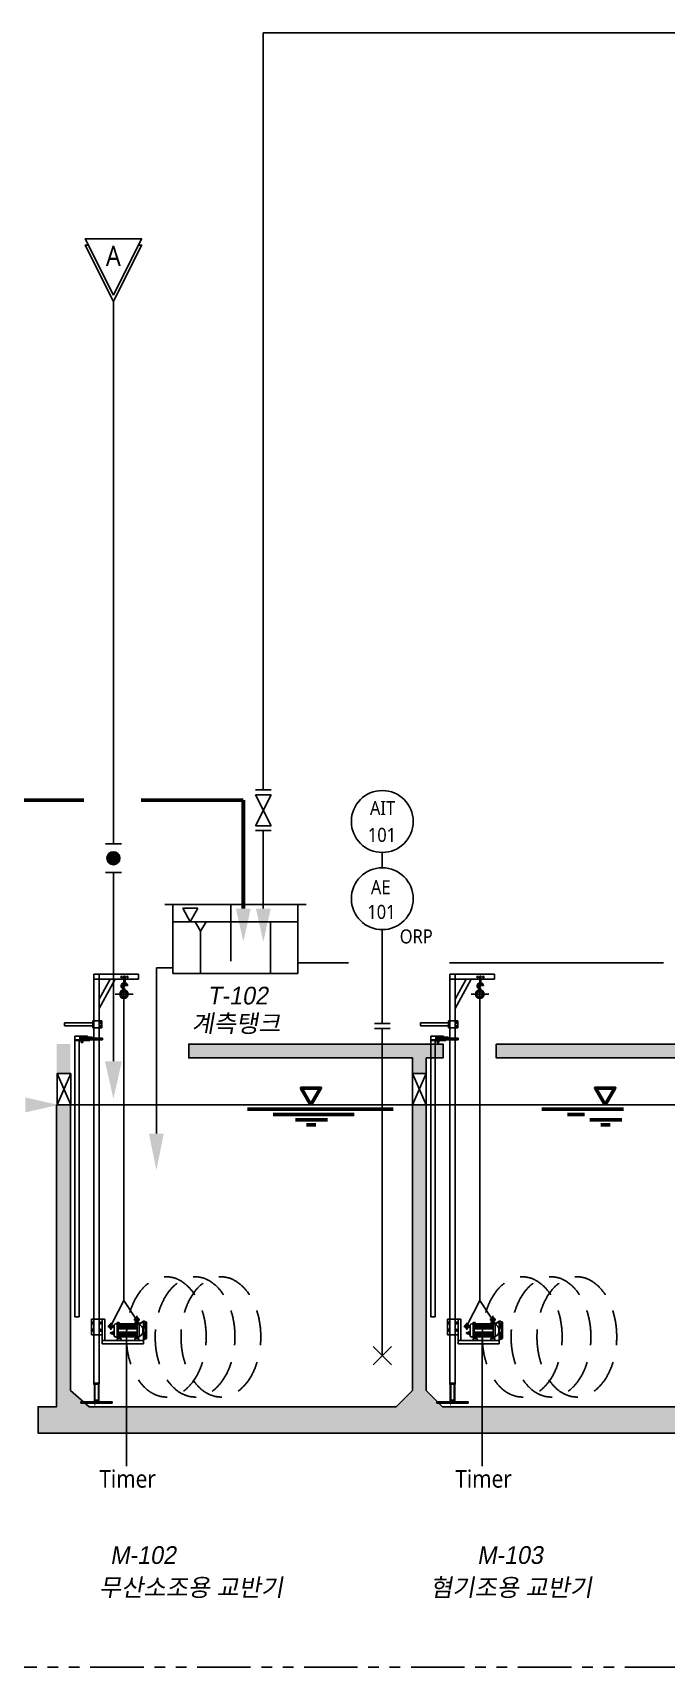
# Model space of a CAD drawing. Extents: x -446 to 204872, y -474580 to 19085.
# Drawn here: x 9999 to 12778, y 6841 to 14000 of the extents above; entities that cross this region are included whole.
import ezdxf
from ezdxf.enums import TextEntityAlignment as Align

# ---------------------------------------------------------------- set-up
doc = ezdxf.new("R2010")
doc.units = 0
doc.header["$LTSCALE"] = 750
doc.header["$MEASUREMENT"] = 0
for name, pattern in [('C2', [12.5, 10, -1, 0.5, -1]), ('C3', [8.2, 5, -1.5, 0.2, -1.5]), ('H1', [4.5, 3, -1.5]), ('H2', [3, 2, -1]), ('H3', [1.5, 1, -0.5]), ('HIDDEN', [0.375, 0.25, -0.125]), ('PHANTOM2', [1.25, 0.625, -0.125, 0.125, -0.125, 0.125, -0.125])]:
    doc.linetypes.add(name, pattern=pattern)
doc.layers.get('0').update_dxf_attribs({"linetype": 'CONTINUOUS'})
for name, color, linetype in [('11', 1, 'C2'), ('12', 1, 'C3'), ('2', 7, 'CONTINUOUS'), ('22', 4, 'H1'), ('33', 3, 'H2'), ('34', 3, 'H3'), ('7', 7, 'CONTINUOUS'), ('COLUMN', 3, 'CONTINUOUS'), ('EQUIP', 5, 'CONTINUOUS'), ('INSTRUMENT', 6, 'FENCELINE1'), ('LINE', 2, 'CONTINUOUS'), ('NOTES', 7, 'CONTINUOUS'), ('WALL', 2, 'CONTINUOUS')]:
    doc.layers.add(name, color=color, linetype=linetype)
doc.styles.add('GHS', font='NanumGothic.ttf', dxfattribs={"width": 0.95})
doc.styles.add('송현도면폼(2020)$0$기문-1', font='')
doc.styles.get('송현도면폼(2020)$0$기문-1').set_extended_font_data('Dotum')
doc.linetypes.add('FENCELINE1', pattern='A,0.25,-0.1,[133,ltypeshp.shx,S=0.1,R=0,X=-0.1,Y=0],-0.1,1', length=1.45)

# ---------------------------------------------------------------- blocks, each defined once
blk = doc.blocks.new('A$C08177B49')
at = {"color": 4}
for p, q in [((2.01, 4.63), (0, 0.62)), ((0, 4.63), (2.01, 0.62))]:
    blk.add_line(p, q, dxfattribs=at)
at = {"layer": 'NOTES', "color": 4, "linetype": 'Continuous', "lineweight": 25}
for p, q in [((2.01, 5.25), (0, 5.25)), ((2.01, 4.63), (0, 4.63)), ((2.01, 0.62), (0, 0.62)), ((2.01, 0), (0, 0))]:
    blk.add_line(p, q, dxfattribs=at)
blk = doc.blocks.new('A$C05B44BBD')
at = {"color": 8}
for p, q in [((54.3, 1971.4), (122.2, 1971.4)), ((54.3, 1971.4), (54.3, 1947.9)), ((54.3, 1951.4), (88.1, 1951.4)), ((54.3, 1947.9), (54.3, 470.8)), ((54.3, 1947.9), (135.5, 1947.9)), ((77.8, 1947.9), (77.8, 470.8)), ((81.5, 1965.5), (81.5, 1960.8)), ((81.5, 1965.5), (88.1, 1965.5)), ((81.5, 1960.8), (81.5, 1951.4)), ((81.5, 1960.8), (88.1, 1960.8)), ((81.5, 1960.8), (88.1, 1960.8)), ((85.2, 1969.7), (85.2, 1965.5)), ((101.4, 1965.5), (85.2, 1965.5)), ((99.5, 1971.6), (87, 1971.6)), ((88.1, 1965.5), (98.4, 1965.5)), ((88.1, 1965.5), (88.1, 1951.4)), ((88.1, 1951.4), (98.4, 1951.4)), ((88.6, 1965.5), (88.6, 1937.4)), ((88.6, 1937.4), (98, 1937.4)), ((88.9, 1969.7), (88.9, 1965.5)), ((89.1, 1965.5), (89.1, 1937.4)), ((97.5, 1965.5), (97.5, 1937.4)), ((97.6, 1969.7), (97.6, 1965.5)), ((98, 1965.5), (98, 1937.4)), ((98.4, 1965.5), (147.1, 1965.5)), ((98.4, 1965.5), (98.4, 1951.4)), ((98.4, 1960.8), (180, 1960.8)), ((98.4, 1951.4), (116.7, 1951.4)), ((101.4, 1969.7), (101.4, 1965.5)), ((116.7, 1951.4), (202, 1951.4)), ((122.2, 1971.4), (122.2, 1947.9)), ((125.7, 1960.8), (202, 1960.8)), ((125.7, 1947.9), (135.5, 1947.9)), ((135.5, 1951.4), (135.5, 1947.9)), ((147.1, 1965.5), (147.1, 1960.8)), ((163.4, 1960.8), (202, 1960.8)), ((163.4, 1951.4), (202, 1951.4)), ((202, 1960.8), (202, 1951.4)), ((251.1, 430), (317.7, 558.7)), ((379.1, 463.9), (317.7, 558.7)), ((77.8, 470.8), (54.3, 470.8)), ((200.6, 458.7), (144, 458.7)), ((200.6, 375.3), (144, 375.3)), ((258, 422.9), (265.2, 422.9)), ((258, 416.4), (265, 416.4)), ((157.2, 152.8), (157.2, 109.8)), ((159.1, 110.6), (159.1, 17.3)), ((159.1, 110.6), (184.9, 110.6)), ((183, 110.6), (183, 17.3)), ((184.9, 153.6), (184.9, 110.6))]:
    blk.add_line(p, q, dxfattribs=at)
at = {"color": 8, "linetype": 'H2'}
for p in [(161.6, 25.4), (180.5, 25.4)]:
    blk.add_line(p, (171, 25.4), dxfattribs=at)
at = {"color": 8}
for centre, radius in [((150.7, 438.3), 5.35), ((190.7, 438.1), 5.17), ((386.7, 456), 11), ((386.7, 456), 5.57), ((150.7, 399.8), 5.35), ((191.2, 399), 5.31), ((247.5, 419.6), 11), ((247.5, 419.6), 5.57)]:
    blk.add_circle(centre, radius, dxfattribs=at)
for centre, start, end in [((87, 1969.7), 90, 180), ((87, 1969.7), 0, 90), ((90.8, 1969.7), 90, 180), ((95.8, 1969.7), 0, 90), ((99.5, 1969.7), 90, 180), ((99.5, 1969.7), 0, 90)]:
    blk.add_arc(centre, 1.88, start, end, dxfattribs=at)
at = {"layer": '11', "color": 8}
for p, q in [((271.3, 2196.4), (366.2, 2196.4)), ((317.7, 2233.4), (317.7, 2156.4))]:
    blk.add_line(p, q, dxfattribs=at)
at = {"layer": '11', "color": 8, "linetype": 'Continuous'}
blk.add_line((317.7, 2166.4), (317.7, 558.7), dxfattribs=at)
at = {"layer": '12', "color": 8, "linetype": 'C2'}
for p, q in [((247.5, 401.9), (247.5, 439.7)), ((386.7, 438.2), (386.7, 476.1))]:
    blk.add_line(p, q, dxfattribs=at)
at = {"layer": '12', "color": 8}
for p, q in [((402.3, 456), (371.1, 456)), ((267.6, 419.6), (231.9, 419.6))]:
    blk.add_line(p, q, dxfattribs=at)
at = {"layer": '12', "color": 8, "linetype": 'C2'}
blk.add_circle((317.7, 2196.4), 17.6, dxfattribs=at)
at = {"layer": '2', "color": 8, "linetype": 'H1', "ltscale": 0.2}
for p, q in [((157.2, 2052.2), (157.2, 2016.8)), ((184.9, 2052.2), (184.9, 2016.8)), ((157.2, 162.4), (157.2, 115.1)), ((157.2, 162.4), (157.2, 115.1)), ((184.9, 163.2), (184.9, 115.9)), ((184.9, 163.2), (184.9, 115.9))]:
    blk.add_line(p, q, dxfattribs=at)
at = {"layer": '22', "color": 8, "linetype": 'H2', "ltscale": 0.3}
for p, q in [((161.6, 110.6), (161.6, 25.4)), ((180.5, 110.6), (180.5, 25.4))]:
    blk.add_line(p, q, dxfattribs=at)
at = {"layer": '33', "color": 8}
for p, q in [((425.4, 425.5), (429, 439.1)), ((429, 440), (433.7, 440)), ((433.7, 439.1), (433.7, 398.3)), ((425.4, 407.8), (425.4, 425.5)), ((425.4, 388.8), (425.4, 371.1)), ((425.4, 371.1), (429, 357.5)), ((429, 357.5), (433.7, 357.5)), ((433.7, 357.5), (433.7, 398.3))]:
    blk.add_line(p, q, dxfattribs=at)
at = {"layer": '34', "color": 8}
for p, q in [((316.7, 2258.7), (323.3, 2258.7)), ((316.7, 2249), (323.3, 2249))]:
    blk.add_line(p, q, dxfattribs=at)
at = {"layer": '7', "color": 8}
for p, q in [((157.2, 2302.8), (395.4, 2302.8)), ((157.2, 2302.8), (157.2, 2054.2)), ((157.2, 2276.9), (395.4, 2276.9)), ((184.9, 2302.8), (184.9, 2054.2)), ((184.9, 2169.5), (244.1, 2276.9)), ((184.9, 2120.1), (271.3, 2276.9)), ((316.7, 2276.9), (316.7, 2240.1)), ((323.3, 2276.9), (323.3, 2240.1)), ((395.4, 2302.8), (395.4, 2276.9)), ((314.9, 2223.2), (314.9, 2219)), ((318, 2238.8), (322, 2238.8)), ((320.7, 2229), (320.7, 2219.1)), ((157.2, 2015.5), (157.2, 1917.6)), ((184.9, 2015.5), (184.9, 1917.6)), ((157.2, 1918.1), (157.2, 338)), ((184.9, 1918.1), (184.9, 338.3)), ((144, 458.7), (144, 375.3)), ((200.6, 458.7), (215.7, 458.7)), ((200.6, 436.8), (200.6, 458.7)), ((215.7, 458.7), (215.7, 345.3)), ((281.4, 440.4), (292.6, 440.4)), ((286.9, 440.4), (286.9, 358.3)), ((292.6, 440.4), (292.6, 433.4)), ((377.7, 433.4), (377.7, 443.5)), ((377.7, 443.5), (383.6, 443.5)), ((383.6, 445.1), (383.6, 432.3)), ((389.8, 445.1), (389.8, 432.3)), ((389.8, 443.5), (395.7, 443.5)), ((395.7, 443.5), (395.7, 433.4)), ((421.3, 443.1), (421.3, 447.3)), ((421.3, 442.1), (421.3, 447.3)), ((421.3, 447.3), (425.2, 447.3)), ((421.3, 412), (421.3, 442.1)), ((425.2, 447.3), (437.8, 442.1)), ((437.8, 442.1), (437.8, 398.3)), ((200.6, 436.8), (200.6, 326.4)), ((245.1, 386.7), (245.1, 381)), ((250.3, 386.7), (245.1, 386.7)), ((250.3, 381), (245.1, 381)), ((252.8, 387.1), (252.8, 380.6)), ((256.2, 388.9), (255.1, 388.2)), ((256.2, 378.8), (255.1, 379.5)), ((258.4, 390.4), (258.4, 377.3)), ((265, 390.4), (261.1, 390.4)), ((261.1, 377.3), (265, 377.3)), ((265, 424.7), (265, 371.9)), ((273.8, 433.4), (280.8, 433.4)), ((273.8, 363.2), (399.8, 363.2)), ((280.7, 354.6), (302.3, 354.6)), ((280.7, 345.3), (280.7, 354.6)), ((280.8, 433.4), (280.8, 434.6)), ((288.1, 354.6), (288.1, 363.2)), ((290.7, 427), (384.4, 427)), ((290.7, 421.8), (384.4, 421.8)), ((290.7, 414.4), (384.4, 414.4)), ((290.7, 407), (384.4, 407)), ((290.7, 389.6), (384.4, 389.6)), ((290.7, 382.2), (384.4, 382.2)), ((290.7, 374.8), (384.4, 374.8)), ((290.7, 369.6), (384.4, 369.6)), ((292.6, 433.4), (399.8, 433.4)), ((296.8, 363.2), (296.8, 354.6)), ((302.3, 354.6), (302.3, 345.3)), ((375.7, 345.3), (375.7, 354.6)), ((375.7, 354.6), (397.3, 354.6)), ((383, 363.2), (383, 354.6)), ((389.8, 432.3), (383.6, 432.3)), ((383.6, 432.3), (386.7, 430.4)), ((389.8, 432.3), (386.7, 430.4)), ((388.1, 433.4), (388.1, 363.2)), ((390.8, 363.2), (390.8, 354.6)), ((397.3, 354.6), (397.3, 345.3)), ((399.8, 433.4), (399.8, 363.2)), ((399.8, 433.4), (413.7, 419.6)), ((399.8, 363.2), (413.7, 377)), ((418.8, 407.9), (425.4, 407.9)), ((418.8, 407.2), (418.8, 389.4)), ((418.8, 388.7), (425.4, 388.7)), ((421.3, 412), (421.3, 384.6)), ((421.3, 384.6), (421.3, 354.4)), ((421.3, 354.4), (421.3, 349.3)), ((421.3, 351.9), (421.3, 326.4)), ((425.2, 349.3), (437.8, 354.4)), ((437.8, 354.4), (437.8, 398.3)), ((157.2, 338.1), (157.2, 163.2)), ((184.9, 338.1), (184.9, 163.2)), ((200.6, 345.3), (421.3, 345.3)), ((200.6, 326.4), (421.3, 326.4)), ((421.3, 349.3), (425.2, 349.3)), ((87.5, 17.3), (87.5, 8.6)), ((87.5, 17.3), (184.9, 17.3)), ((254.6, 8.6), (87.5, 8.6)), ((160.5, 0.2), (162.6, 0)), ((184.9, 17.3), (254.6, 17.3)), ((254.6, 17.3), (254.6, 8.6))]:
    blk.add_line(p, q, dxfattribs=at)
at = {"layer": '7', "color": 8, "linetype": 'Continuous'}
for p, q in [((316.7, 2276.9), (316.7, 2291)), ((323.3, 2276.9), (323.3, 2291)), ((0, 2042.1), (150.1, 2042.1)), ((0, 2042.1), (0, 2027.6)), ((0, 2027.6), (150.1, 2027.6)), ((150.1, 2054.2), (196.8, 2054.2)), ((150.1, 2054.2), (150.1, 2015.5)), ((150.1, 2015.5), (196.8, 2015.5)), ((199.8, 2051.2), (199.8, 2018.5)), ((280.8, 439.8), (280.8, 358.3)), ((399.8, 433.4), (421.3, 447.3)), ((401.1, 432.1), (421.4, 445.2)), ((280.8, 358.3), (286.9, 358.3)), ((184.9, 115.9), (157.2, 115.9)), ((157.2, 115.9), (184.9, 115.9))]:
    blk.add_line(p, q, dxfattribs=at)
at = {"layer": '7', "color": 8}
for centre, radius in [((305.5, 2288.5), 4.08), ((336.3, 2288.5), 4.08), ((317.7, 2196.4), 22.8), ((317.7, 2196.4), 21.9), ((300.1, 2196.4), 1.98), ((305.3, 2208.8), 1.98), ((305.3, 2183.9), 1.98), ((317.7, 2196.4), 13.2), ((317.7, 2214), 1.98), ((317.7, 2196.4), 0.0543), ((330.2, 2208.8), 1.98), ((330.2, 2183.9), 1.98), ((335.4, 2196.4), 1.98), ((317.7, 2178.7), 1.98), ((150.7, 438.3), 3.66), ((190.7, 438.1), 3.66), ((150.7, 399.8), 3.66), ((191.2, 399), 3.66)]:
    blk.add_circle(centre, radius, dxfattribs=at)
at = {"layer": '7', "color": 8, "linetype": 'Continuous'}
for centre in [(192.5, 2043.6), (192.5, 2026.3)]:
    blk.add_circle(centre, 3.53, dxfattribs=at)
at = {"layer": '7', "color": 8}
for centre, radius, start, end in [((320, 2288.5), 4.08, 323.44208, 216.55792), ((319.9, 2239.5), 17.1, 100.81078, 252.70336), ((319.9, 2239.5), 10, 108.56328, 271.79053), ((318, 2240.1), 1.31, 180, 270), ((320.2, 2229), 0.438, 0, 91.79053), ((322, 2240.1), 1.31, 270, 0), ((319.9, 2239.5), 17.1, 3.98164, 78.64929), ((319.9, 2239.5), 10, 38.14747, 70.48533), ((338.2, 2253.8), 13.1, 218.14747, 264.65379), ((250.3, 395.5), 8.76, 270, 303.64436), ((250.3, 372.2), 8.76, 56.35564, 90), ((261.1, 381.6), 8.76, 90, 123.64436), ((261.1, 386.1), 8.76, 236.35564, 270), ((273.8, 424.7), 8.76, 90, 180), ((273.8, 371.9), 8.76, 180, 270), ((401.3, 407.2), 17.5, 0, 45.13253), ((401.3, 389.4), 17.5, 314.86747, 0)]:
    blk.add_arc(centre, radius, start, end, dxfattribs=at)
at = {"layer": '7', "color": 8, "linetype": 'Continuous'}
for centre, radius, start, end in [((196.8, 2051.2), 2.98, 0, 90), ((196.8, 2018.5), 2.98, 270, 0), ((281.4, 439.8), 0.597, 90, 180)]:
    blk.add_arc(centre, radius, start, end, dxfattribs=at)
at = {"layer": 'COLUMN', "color": 8, "linetype": 'HIDDEN'}
for centre in [(544.2, 363.7), (698.2, 363.7), (836.5, 363.7)]:
    blk.add_ellipse(centre, major_axis=(0, 321.5), ratio=0.664115, dxfattribs=at)

msp = doc.modelspace()

# ---------------------------------------------------------------- hatches: boundary and pattern name
at = {"ltscale": 100}
h = msp.add_hatch(color=8, dxfattribs=at)
h.dxf.hatch_style = 1
h.paths.add_polyline_path([(10164.6, 9304.3), (10104.5, 9304.3), (10104.5, 7982.3), (10022.8, 7982.3), (10022.8, 7866.7), (19813.3, 7866.7), (19813.3, 7982.3), (19731.6, 7982.3), (19731.6, 9570.4), (19598.9, 9570.4), (19598.9, 9510.2), (19671.5, 9510.2), (19671.5, 8053.7), (19600, 7982.3), (18244.2, 7982.3), (18172.8, 8053.7), (18172.8, 8553.5), (18112.7, 8553.5), (18112.7, 8053.7), (18041.2, 7982.3), (15733.8, 7982.3), (15662.4, 8053.7), (15602.2, 8053.7), (15530.8, 7982.3), (13145.3, 7982.3), (13073.9, 8053.7), (13073.9, 9304.3), (13013.7, 9304.3), (13013.7, 8053.7), (12942.3, 7982.3), (11796.8, 7982.3), (11725.3, 8053.7), (11725.3, 9304.3), (11665.2, 9304.3), (11665.2, 8053.7), (11593.7, 7982.3), (10247.5, 7982.3), (10164.6, 8053.7)])
h.paths.add_polyline_path([(18247.8, 9570.4), (18037.6, 9570.4), (18037.6, 9510.2), (18112.7, 9510.2), (18112.7, 8741), (18172.8, 8741), (18172.8, 9510.2), (18247.8, 9510.2)])
h.paths.add_polyline_path([(15737.4, 9570.4), (15527.2, 9570.4), (15527.2, 9510.2), (15602.2, 9510.2), (15602.2, 8241.3), (15662.4, 8241.3), (15662.4, 9510.2), (15737.4, 9510.2)])
h.paths.add_polyline_path([(12032.4, 9570.4), (13147.6, 9570.4), (13147.6, 9510.2), (13073.9, 9510.2), (13073.9, 9441.4), (13013.7, 9441.4), (13013.7, 9510.2), (12032.4, 9510.2)], flags=17)
h.paths.add_polyline_path([(10683.8, 9570.4), (11799, 9570.4), (11799, 9510.2), (11725.3, 9510.2), (11725.3, 9441.4), (11665.2, 9441.4), (11665.2, 9510.2), (10683.8, 9510.2)], flags=17)
h.paths.add_polyline_path([(10104.5, 9441.4), (10164.6, 9441.4), (10164.6, 9570.4), (10104.5, 9570.4)], flags=17)
h = msp.add_hatch(color=3)
h.dxf.hatch_style = 1
h.paths.add_polyline_path([(11799, 9570.4), (10683.8, 9570.4), (10683.8, 9510.2), (11665.2, 9510.2), (11665.2, 9441.4), (11725.3, 9441.4), (11725.3, 9510.2), (11799, 9510.2)])
at = {"layer": 'WALL'}
h = msp.add_hatch(color=8, dxfattribs=at)
h.dxf.hatch_style = 1
h.paths.add_polyline_path([(10353.4, 10413.2, 1), (10353.4, 10356.4, 1)])

# ---------------------------------------------------------------- linework, layer by layer
at = {"color": 2}
for p, q in [((11010.6, 14000.3), (11010.6, 10683.9)), ((11010.6, 14000.3), (20543.6, 14000.3)), ((11010.6, 10505.7), (11010.6, 10164))]:
    msp.add_line(p, q, dxfattribs=at)
at = {"color": 3}
for p, q in [((10353.4, 12823.5), (10353.4, 10448.1)), ((10353.4, 10321.6), (10353.4, 9495.8)), ((10683.8, 9570.4), (11799, 9570.4)), ((10683.8, 9510.2), (10683.8, 9570.4)), ((11665.2, 9510.2), (10683.8, 9510.2))]:
    msp.add_line(p, q, dxfattribs=at)
at = {"color": 4}
for p, q in [((10388.8, 10448.1), (10318, 10448.1)), ((10388.8, 10321.6), (10318, 10321.6)), ((10578.5, 10182.4), (10614.5, 10182.4)), ((11162.7, 10182.4), (10614.5, 10182.4)), ((10868.1, 9933.8), (10868.1, 10182.4)), ((11162.7, 9879.5), (11162.7, 10182.4)), ((11162.7, 10182.4), (11198.7, 10182.4)), ((10711.8, 10106.7), (10735.7, 10065.6)), ((10759.5, 10106.7), (10735.7, 10065.6)), ((11042.9, 9879.5), (11042.9, 10106.7)), ((10735.7, 9879.5), (10735.7, 10065.6))]:
    msp.add_line(p, q, dxfattribs=at)
at = {"color": 1}
for p, q in [((10690.4, 10106.7), (10657.4, 10166.1)), ((10657.4, 10166.1), (10723.3, 10166.1)), ((10723.3, 10166.1), (10690.4, 10106.7)), ((11384.3, 9926.5), (11162.7, 9926.5)), ((12765.6, 9926.5), (11826.5, 9926.5)), ((11665.2, 9304.3), (10164.6, 9304.3)), ((13013.7, 9304.3), (11725.3, 9304.3))]:
    msp.add_line(p, q, dxfattribs=at)
at = {"color": 2, "ltscale": 5}
for q in [(10541.8, 9178.6), (10614.5, 9905.2)]:
    msp.add_line((10541.8, 9905.2), q, dxfattribs=at)
at = {"color": 8}
for p, q in [((11799, 9510.2), (11799, 9570.4)), ((11725.3, 9510.2), (11799, 9510.2)), ((10166.3, 9304.3), (10106.1, 9441.4)), ((10166.3, 9441.4), (10106.1, 9304.3)), ((11725.3, 9304.3), (11665.2, 9441.4)), ((11725.3, 9441.4), (11665.2, 9304.3))]:
    msp.add_line(p, q, dxfattribs=at)
at = {"color": 8, "linetype": 'Continuous', "lineweight": 50, "ltscale": 10}
for p, q in [((10941.4, 9286.3), (11579.6, 9286.3)), ((11054.1, 9262.3), (11409.3, 9262.3)), ((11152.5, 9238.4), (11291.7, 9238.4)), ((12231.8, 9286.3), (12589.9, 9286.3)), ((12344.6, 9262.3), (12419.5, 9262.3)), ((12442.9, 9238.4), (12582.1, 9238.4)), ((11200.5, 9216.8), (11241.3, 9216.8)), ((12490.9, 9216.8), (12531.7, 9216.8))]:
    msp.add_line(p, q, dxfattribs=at)
at = {"color": 1, "linetype": 'HIDDEN', "ltscale": 5}
for p, q in [((10410.4, 8287.8), (10410.4, 7721.9)), ((11971, 8287.8), (11971, 7721.9))]:
    msp.add_line(p, q, dxfattribs=at)
at = {"color": 5, "linetype": 'PHANTOM2', "ltscale": 0.5}
msp.add_line((17517.7, 6841.1), (7560.7, 6841.1), dxfattribs=at)
at = {"color": 7, "linetype": 'Continuous'}
msp.add_lwpolyline([(10353.4, 12851.3), (10476.6, 13098.1), (10230.2, 13098.1)], close=True, dxfattribs=at)
msp.add_lwpolyline([(10240.9, 13070.3), (10230.2, 13070.3), (10353.4, 12823.5), (10476.6, 13070.3), (10465.9, 13070.3)], dxfattribs=at)
at = {"color": 2, "ltscale": 5, "const_width": 16.5}
for points in [[(10224.3, 10639), (8877.2, 10639)], [(10923.1, 10639), (10474.2, 10639)], [(10923.1, 10639), (10923.1, 10164)]]:
    msp.add_lwpolyline(points, dxfattribs=at)
at = {"color": 3}
for points in [[(10683.8, 9570.4), (11799, 9570.4), (11799, 9510.2), (11725.3, 9510.2), (11725.3, 9441.4), (11665.2, 9441.4), (11665.2, 9510.2), (10683.8, 9510.2)], [(11799, 9570.4), (10683.8, 9570.4), (10683.8, 9510.2), (11665.2, 9510.2), (11665.2, 9441.4), (11725.3, 9441.4), (11725.3, 9510.2), (11799, 9510.2)]]:
    msp.add_lwpolyline(points, close=True, dxfattribs=at)
at = {"color": 8, "ltscale": 100}
for points in [[(10683.8, 9570.4), (11799, 9570.4), (11799, 9510.2), (11725.3, 9510.2), (11725.3, 9441.4), (11665.2, 9441.4), (11665.2, 9510.2), (10683.8, 9510.2)], [(12032.4, 9570.4), (13147.6, 9570.4), (13147.6, 9510.2), (13073.9, 9510.2), (13073.9, 9441.4), (13013.7, 9441.4), (13013.7, 9510.2), (12032.4, 9510.2)]]:
    msp.add_lwpolyline(points, close=True, dxfattribs=at)
at = {"color": 8}
for points in [[(10106.1, 9304.3), (10166.3, 9304.3), (10166.3, 9441.4), (10106.1, 9441.4)], [(11665.2, 9304.3), (11725.3, 9304.3), (11725.3, 9441.4), (11665.2, 9441.4)]]:
    msp.add_lwpolyline(points, close=True, dxfattribs=at)
at = {"color": 8, "linetype": 'Continuous', "lineweight": 50, "ltscale": 10}
for points in [[(11219.2, 9304.3), (11176.7, 9377.9), (11261.7, 9377.9)], [(12509.6, 9304.3), (12467.1, 9377.9), (12552.1, 9377.9)]]:
    msp.add_lwpolyline(points, close=True, dxfattribs=at)
at = {"color": 8, "ltscale": 100}
msp.add_lwpolyline([(12942.3, 7982.3), (11796.8, 7982.3), (11725.3, 8053.7), (11725.3, 9304.3), (11665.2, 9304.3), (11665.2, 8053.7), (11593.7, 7982.3), (10247.5, 7982.3), (10164.6, 8053.7), (10164.6, 9304.3), (10104.5, 9304.3), (10104.5, 7982.3), (10022.8, 7982.3), (10022.8, 7866.7), (19813.3, 7866.7)], dxfattribs=at)
at = {"color": 4}
msp.add_circle((10353.4, 10384.8), 28.4, dxfattribs=at)
at = {"color": 2, "ltscale": 5}
for points in [[(10955.7, 10164), (10890.4, 10164), (10923.1, 10019.1)], [(9967.6, 9336.9), (9967.6, 9271.7), (10112.5, 9304.3)], [(10574.4, 9178.6), (10509.2, 9178.6), (10541.8, 9018)]]:
    msp.add_solid(points, dxfattribs=at)
at = {"color": 1}
msp.add_solid([(10978, 10164), (11043.3, 10164), (11010.6, 10019.1)], dxfattribs=at)
at = {"color": 3}
msp.add_solid([(10390.6, 9495.8), (10316.3, 9495.8), (10353.4, 9330.8)], dxfattribs=at)
at = {"layer": 'EQUIP', "color": 4, "linetype": 'Continuous'}
for p, q in [((10614.5, 10182.4), (10614.5, 9879.5)), ((11162.7, 10106.7), (10614.5, 10106.7)), ((11162.7, 9879.5), (11162.7, 10145)), ((10614.5, 9879.5), (11162.7, 9879.5))]:
    msp.add_line(p, q, dxfattribs=at)
at = {"layer": 'INSTRUMENT', "color": 6, "linetype": 'Continuous', "lineweight": -3, "ltscale": 5}
for p, q in [((11532.3, 10410), (11532.3, 10343.1)), ((11532.3, 10071.9), (11532.3, 9660.4)), ((11532.3, 9639.5), (11532.3, 8206.1)), ((11491.9, 8246.5), (11572.7, 8165.7)), ((11572.7, 8246.5), (11491.9, 8165.7))]:
    msp.add_line(p, q, dxfattribs=at)
for centre in [(11532.3, 10545.6), (11532.3, 10207.5)]:
    msp.add_circle(centre, 135.6, dxfattribs=at)
at = {"layer": 'NOTES', "color": 4, "linetype": 'Continuous', "lineweight": 25}
for p, q in [((11566.4, 9660.4), (11498.1, 9660.4)), ((11566.4, 9639.5), (11498.1, 9639.5))]:
    msp.add_line(p, q, dxfattribs=at)

# ---------------------------------------------------------------- block references
at = {"color": 7, "xscale": 33.972846336, "yscale": 33.972846336, "zscale": 33.972846336, "rotation": 180}
msp.add_blockref('A$C08177B49', (11044.8, 10683.9), dxfattribs=at)
at = {"color": 2, "xscale": 0.8191754999999986, "yscale": 0.8191754999999986, "zscale": 0.8191754999999986}
for p in [(10139.5, 7990.3), (11700.2, 7990.3)]:
    msp.add_blockref('A$C05B44BBD', p, dxfattribs=at)

# ---------------------------------------------------------------- texts
at = {"color": 7, "style": 'GHS', "width": 0.9}
msp.add_text('A', height=88.4, dxfattribs=at).set_placement((10353.2, 13022.3), align=Align.MIDDLE_CENTER)
at = {"color": 7, "style": '송현도면폼(2020)$0$기문-1', "oblique": 10}
for s, p in [('T-102', (10765, 9744.2)), ('M-102', (10339, 7293.9)), ('M-103', (11948.1, 7293.9))]:
    msp.add_text(s, height=77.61, dxfattribs=at).set_placement(p)
msp.add_text('계측탱크', height=77.61, dxfattribs=at).set_placement((10891.3, 9661.2), align=Align.MIDDLE_CENTER)
at = {"color": 4, "style": 'GHS', "width": 0.9}
for p in [(10415.8, 7667.4), (11976.5, 7667.4)]:
    msp.add_text('Timer', height=77.61, dxfattribs=at).set_placement(p, align=Align.MIDDLE)
at = {"color": 7, "style": '송현도면폼(2020)$0$기문-1', "oblique": 10}
for s, p in [('무산소조용 교반기', (10290.6, 7191.1)), ('혐기조용 교반기', (11742.8, 7191.1))]:
    msp.add_text(s, height=77.61, dxfattribs=at).set_placement(p, align=Align.MIDDLE_LEFT)
at = {"layer": 'LINE', "color": 4, "style": 'GHS', "width": 0.9}
msp.add_text('AIT', height=61.44, dxfattribs=at).set_placement((11533.5, 10604.7), align=Align.MIDDLE_CENTER)
for s, p in [('101', (11531, 10456.3)), ('AE', (11525.3, 10227.1)), ('101', (11528.6, 10118.9)), ('ORP', (11681.2, 10011.6))]:
    msp.add_text(s, height=61.44, dxfattribs=at).set_placement(p, align=Align.CENTER)

doc.saveas('drawing.dxf')
